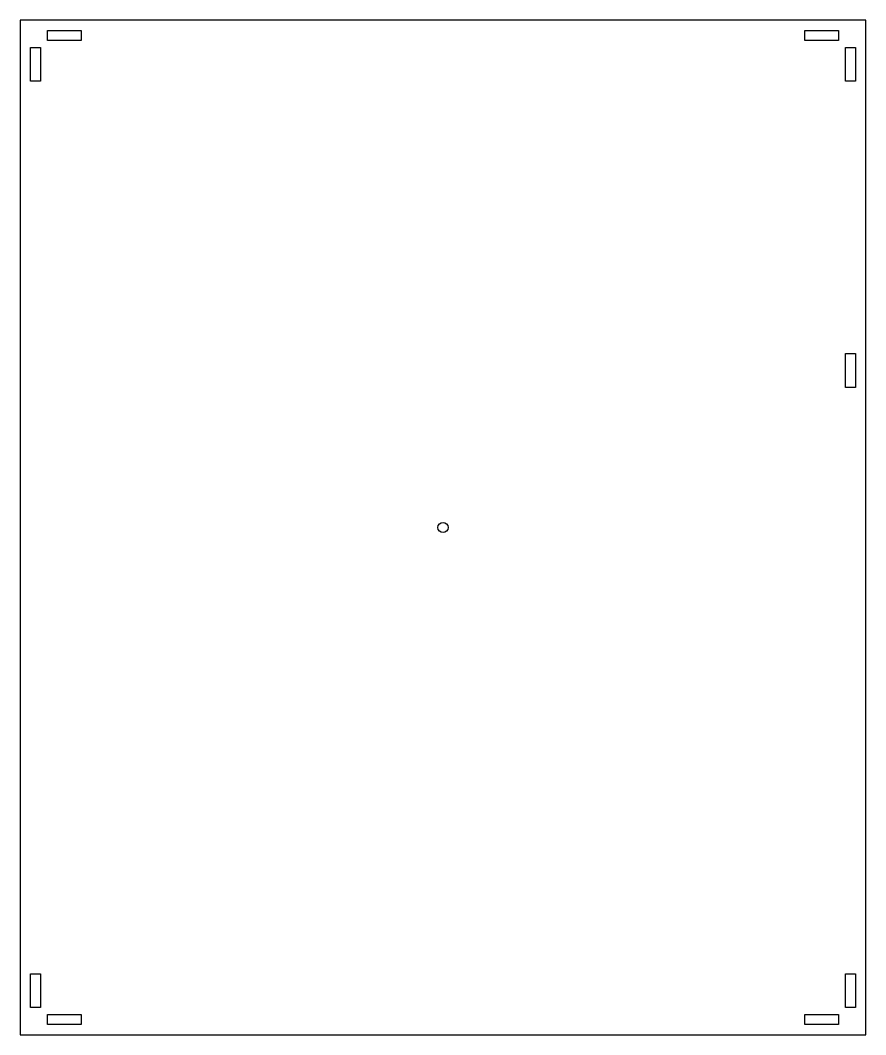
# Model space of a CAD drawing. Header units: millimetres. Extents: x 0 to 250, y 0 to 300.
import ezdxf

# ---------------------------------------------------------------- set-up
doc = ezdxf.new("R2010")
doc.units = ezdxf.units.MM

msp = doc.modelspace()

# ---------------------------------------------------------------- linework, layer by layer
for points in [[(0, 0), (250, 0), (250, 300), (0, 300)], [(18, 294), (8, 294), (8, 297), (18, 297)], [(232, 294), (232, 297), (242, 297), (242, 294)], [(6, 292), (6, 282), (3, 282), (3, 292)], [(247, 282), (244, 282), (244, 292), (247, 292)], [(247, 191.42), (244, 191.42), (244, 201.42), (247, 201.42)], [(3, 8), (3, 18), (6, 18), (6, 8)], [(244, 18), (247, 18), (247, 8), (244, 8)], [(18, 6), (18, 3), (8, 3), (8, 6)], [(232, 3), (232, 6), (242, 6), (242, 3)]]:
    msp.add_lwpolyline(points, close=True)
msp.add_circle((125, 150), 1.5)

doc.saveas('drawing.dxf')
